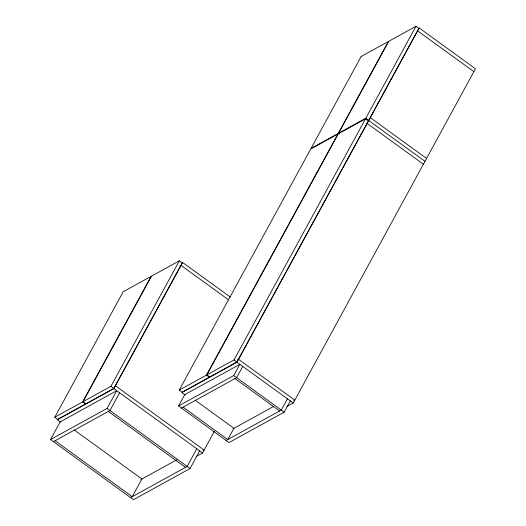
<?xml version="1.0" encoding="UTF-8"?>
<svg xmlns="http://www.w3.org/2000/svg" width="526" height="526" viewBox="0 0 526 526"><rect width="100%" height="100%" fill="white"/><g stroke="black" fill="none" stroke-linecap="round" stroke-linejoin="round"><path stroke-width="0.79" d="M54.75 417.263L123.176 291.759L151.08 276.387L82.654 401.89L54.75 417.263L57.643 419.36L85.547 403.988L82.654 401.89M50.542 439.558L60.181 421.885L116.719 390.726L107.087 408.406L50.542 439.558L133.492 499.7L190.037 468.548L199.676 450.867M83.023 401.686L151.449 276.183L179.353 260.811L182.246 262.908L113.82 388.412L85.916 403.784L83.023 401.686L110.927 386.314L179.353 260.811M60.595 422.187L57.288 419.787L113.826 388.629L182.607 262.481L230.289 297.052M119.612 392.823L109.98 410.504L53.435 441.656M179.254 390.101L310.675 149.055L337.889 134.058L206.468 375.104L179.254 390.101L182.147 392.199L209.361 377.201L206.468 375.104M178.551 405.967L184.685 394.717L239.849 364.321L233.715 375.571L178.551 405.967L229.027 442.563L284.191 412.167L290.326 400.917M206.836 374.9L338.257 133.854L365.471 118.863L368.364 120.96L236.943 362.006L209.729 376.997L206.836 374.9L234.05 359.909L365.471 118.863M338.613 133.216L388.727 41.298L415.941 26.3L418.834 28.397L368.719 120.316L365.826 118.219L338.613 133.216L339.77 134.051M365.826 118.219L415.941 26.3M185.099 395.019L181.792 392.62L236.956 362.223L419.189 27.977L475.458 68.768L293.219 403.015L286.775 406.572M196.783 448.77L187.144 466.45L130.599 497.603M242.742 366.418L236.608 377.668L181.444 408.064M196.126 456.515L202.569 452.965L214.365 431.333M287.433 398.82L281.298 410.07L226.134 440.466M179.925 265.985L181.029 265.374L228.711 299.945M237.43 359.942L238.528 359.33L294.797 400.122L293.692 400.733M140.955 479.528L176.743 459.809M232.985 428.822L273.822 406.322M203.043 450.683L204.147 450.072L115.404 385.736M417.618 30.87L473.88 71.661M370.304 117.646L426.573 158.438M368.726 120.539L424.995 161.331M367.148 123.426L423.417 164.224M234.05 359.909L236.943 362.006M236.956 362.223L293.219 403.015M233.715 375.571L284.191 412.167M234.951 378.582L279.648 410.984M195.146 400.194L233.925 428.302L227.791 439.552L183.101 407.15M110.927 386.314L113.82 388.412M113.826 388.629L202.569 452.965M107.087 408.406L190.037 468.548M108.323 411.417L185.487 467.358M74.041 429.821L141.895 479.015L132.256 496.689L55.092 440.749M361.145 56.492L311.03 148.411L338.244 133.413L388.359 41.495L361.145 56.492"/></g></svg>
